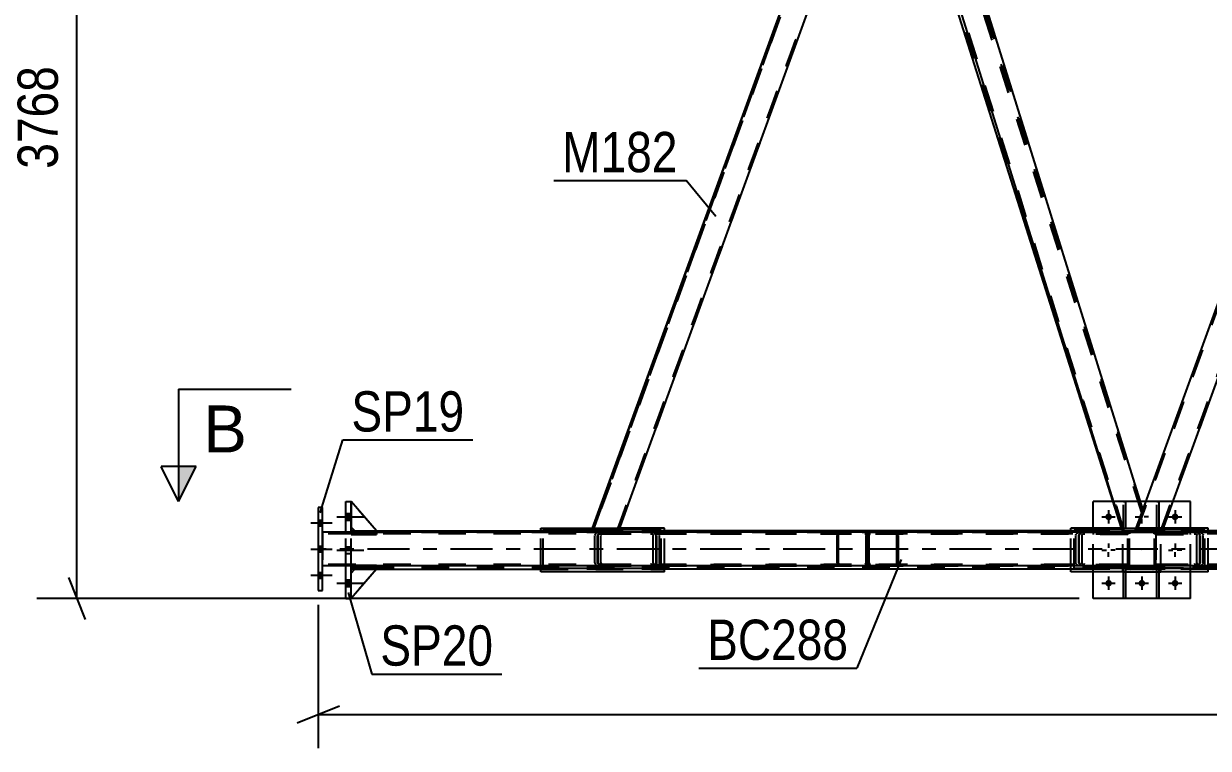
# Model space of a CAD drawing. Header units: millimetres. Extents: x -853 to 336, y -866 to -25.
# Drawn here: x -60.8 to 23.5, y -128.2 to -76.6 of the extents above; entities that cross this region are included whole.
import ezdxf

# ---------------------------------------------------------------- set-up
doc = ezdxf.new("R2010")
doc.units = ezdxf.units.MM
doc.linetypes.add('DXK_LINE_DOT2', pattern=[3.9198, 1.9599, -1.9599])
doc.linetypes.add('DXK_LINE_DOT3', pattern=[5.9187, 2.979, -0.9799, 0.9799, -0.9799])
doc.styles.add('Arial', font='ARIAL.TTF', dxfattribs={"height": 0.2})
doc.styles.add('Arial Narrow', font='ARIALN.TTF', dxfattribs={"height": 0.2})

# ---------------------------------------------------------------- blocks, each defined once
blk = doc.blocks.new('Part-570393679-4728 - 4720')
at = {"color": 7, "linetype": 'DXK_LINE_DOT2'}
for p, q in [((-37.523, -112.837), (-35.705, -112.837)), ((-37.523, -112.983), (-37.523, -112.837)), ((-35.705, -112.983), (-37.523, -112.983)), ((-37.25, -112.983), (-37.25, -112.837)), ((-35.705, -112.837), (-35.705, -112.983))]:
    blk.add_line(p, q, dxfattribs=at)
blk = doc.blocks.new('Part-570393679-4795 - 4720')
at = {"color": 7, "linetype": 'DXK_LINE_DOT2'}
for p, q in [((17.765, -112.839), (15.311, -112.839)), ((15.311, -112.839), (15.311, -112.984)), ((17.765, -112.984), (15.311, -112.984)), ((17.493, -112.984), (17.493, -112.839)), ((17.765, -112.984), (17.765, -112.839))]:
    blk.add_line(p, q, dxfattribs=at)
blk = doc.blocks.new('Part-570393679-4731 - 4720')
at = {"color": 7, "linetype": 'DXK_LINE_DOT2'}
for p, q in [((19.823, -115.639), (19.823, -115.35)), ((19.823, -115.35), (19.968, -115.35)), ((19.968, -115.35), (19.968, -115.639)), ((19.823, -115.623), (19.968, -115.623))]:
    blk.add_line(p, q, dxfattribs=at)
at = {"color": 2, "linetype": 'Continuous'}
for p, q in [((19.823, -117.548), (19.823, -115.639)), ((19.968, -115.639), (19.968, -117.548)), ((19.968, -117.548), (19.823, -117.548))]:
    blk.add_line(p, q, dxfattribs=at)
blk = doc.blocks.new('Part-570393679-4798 - 4720')
at = {"color": 7, "linetype": 'DXK_LINE_DOT2'}
for p, q in [((22.22, -115.203), (19.765, -115.202)), ((19.765, -115.202), (19.765, -115.348)), ((19.765, -115.348), (22.22, -115.348)), ((20.038, -115.348), (20.038, -115.202)), ((22.22, -115.348), (22.22, -115.203))]:
    blk.add_line(p, q, dxfattribs=at)
blk = doc.blocks.new('Part-570393679-4734 - 4720')
at = {"color": 7, "linetype": 'DXK_LINE_DOT2'}
for p, q in [((17.459, -115.639), (17.459, -115.35)), ((17.459, -115.35), (17.605, -115.35)), ((17.605, -115.35), (17.605, -115.639)), ((17.459, -115.623), (17.605, -115.623))]:
    blk.add_line(p, q, dxfattribs=at)
at = {"color": 2, "linetype": 'Continuous'}
for p, q in [((17.459, -117.548), (17.459, -115.639)), ((17.605, -115.639), (17.605, -117.548)), ((17.605, -117.548), (17.459, -117.548))]:
    blk.add_line(p, q, dxfattribs=at)
blk = doc.blocks.new('Part-570393679-4801 - 4720')
at = {"color": 7, "linetype": 'DXK_LINE_DOT2'}
for p, q in [((22.22, -112.839), (19.765, -112.839)), ((19.765, -112.839), (19.765, -112.984)), ((19.765, -112.984), (22.22, -112.984)), ((20.038, -112.984), (20.038, -112.839)), ((22.22, -112.984), (22.22, -112.839))]:
    blk.add_line(p, q, dxfattribs=at)
blk = doc.blocks.new('Part-570393679-4737 - 4720')
at = {"color": 7, "linetype": 'DXK_LINE_DOT2'}
for p, q in [((19.823, -112.841), (19.823, -110.639)), ((19.823, -110.639), (19.968, -110.639)), ((19.968, -110.639), (19.968, -112.841)), ((19.823, -112.568), (19.968, -112.568)), ((19.968, -112.841), (19.823, -112.841))]:
    blk.add_line(p, q, dxfattribs=at)
blk = doc.blocks.new('Part-570393679-4740 - 4720')
at = {"color": 7, "linetype": 'DXK_LINE_DOT2'}
for p, q in [((17.459, -112.841), (17.459, -110.639)), ((17.459, -110.639), (17.605, -110.639)), ((17.605, -110.639), (17.605, -112.841)), ((17.459, -112.568), (17.605, -112.568)), ((17.605, -112.841), (17.459, -112.841))]:
    blk.add_line(p, q, dxfattribs=at)
blk = doc.blocks.new('Part-570393679-4807 - 4720')
at = {"color": 2, "linetype": 'Continuous'}
for p, q in [((280.318, -112.827), (-39.564, -112.828)), ((280.318, -115.227), (-39.564, -115.228))]:
    blk.add_line(p, q, dxfattribs=at)
at = {"color": 7, "linetype": 'DXK_LINE_DOT2'}
for p, q in [((-39.564, -112.828), (-39.564, -115.228)), ((280.318, -112.936), (-39.564, -112.937)), ((280.318, -115.118), (-39.564, -115.119))]:
    blk.add_line(p, q, dxfattribs=at)
at = {"color": 7, "linetype": 'DXK_LINE_DOT3'}
blk.add_line((280.318, -114.027), (-39.564, -114.028), dxfattribs=at)
blk = doc.blocks.new('Part-570393679-4884 - 4720')
at = {"color": 2, "linetype": 'Continuous'}
for p, q in [((-37.523, -115.728), (-37.25, -115.455)), ((-35.704, -115.455), (-37.523, -117.546)), ((-37.25, -115.455), (-35.704, -115.455))]:
    blk.add_line(p, q, dxfattribs=at)
at = {"color": 7, "linetype": 'DXK_LINE_DOT2'}
blk.add_line((-37.523, -117.546), (-37.523, -115.728), dxfattribs=at)
blk = doc.blocks.new('Part-570393679-4762 - 4720')
at = {"color": 7, "linetype": 'DXK_LINE_DOT2'}
for p, q in [((-37.523, -115.201), (-35.705, -115.201)), ((-37.523, -115.228), (-37.523, -115.201)), ((-37.25, -115.346), (-37.25, -115.201)), ((-35.705, -115.211), (-35.705, -115.201)), ((-35.705, -115.228), (-35.705, -115.211))]:
    blk.add_line(p, q, dxfattribs=at)
at = {"color": 2, "linetype": 'Continuous'}
for p, q in [((-37.523, -115.346), (-37.523, -115.228)), ((-35.705, -115.346), (-37.523, -115.346)), ((-35.705, -115.346), (-35.705, -115.228))]:
    blk.add_line(p, q, dxfattribs=at)
blk = doc.blocks.new('Part-570393679-4768 - 4720')
at = {"color": 2, "linetype": 'Continuous'}
for p, q in [((-35.704, -112.728), (-37.523, -110.637)), ((-37.523, -112.455), (-37.25, -112.728)), ((-37.25, -112.728), (-35.704, -112.728))]:
    blk.add_line(p, q, dxfattribs=at)
at = {"color": 7, "linetype": 'DXK_LINE_DOT2'}
blk.add_line((-37.523, -110.637), (-37.523, -112.455), dxfattribs=at)
blk = doc.blocks.new('Part-570393679-4802 - 4720')
at = {"color": 2, "linetype": 'Continuous'}
for p, q in [((-37.25, -112.728), (-37.523, -112.728)), ((-35.704, -112.728), (-24.025, -112.728)), ((13.704, -112.728), (-15.2, -112.728)), ((-37.523, -115.455), (-37.25, -115.455)), ((-35.704, -115.455), (-24.025, -115.455)), ((13.704, -115.455), (-15.2, -115.455))]:
    blk.add_line(p, q, dxfattribs=at)
at = {"color": 7, "linetype": 'DXK_LINE_DOT2'}
for p, q in [((-37.523, -115.455), (-37.523, -112.728)), ((279.125, -112.837), (-37.523, -112.837)), ((-37.25, -112.728), (-35.704, -112.728)), ((279.125, -112.728), (-24.025, -112.728)), ((-24.025, -112.728), (-15.2, -112.728)), ((23.497, -112.728), (13.704, -112.728)), ((279.125, -115.346), (-37.523, -115.346)), ((-37.25, -115.455), (-35.704, -115.455)), ((279.125, -115.455), (-24.025, -115.455)), ((-24.025, -115.455), (-15.2, -115.455)), ((23.497, -115.455), (13.704, -115.455))]:
    blk.add_line(p, q, dxfattribs=at)
blk = doc.blocks.new('Part-570393679-4887 - 4720')
at = {"color": 7, "linetype": 'DXK_LINE_DOT2'}
for p, q in [((-37.523, -115.728), (-37.25, -115.455)), ((-35.704, -115.455), (-37.523, -117.546)), ((-37.25, -115.455), (-35.704, -115.455)), ((-37.523, -117.546), (-37.523, -115.728))]:
    blk.add_line(p, q, dxfattribs=at)
blk = doc.blocks.new('Part-570393679-5557 - 4720')
at = {"color": 7, "linetype": 'DXK_LINE_DOT2'}
for p, q in [((17.787, -112.864), (17.771, -112.948)), ((17.771, -112.948), (17.787, -112.864)), ((17.771, -115.239), (17.771, -112.948)), ((17.888, -112.906), (17.88, -112.948)), ((17.88, -115.239), (17.88, -112.948)), ((17.912, -112.871), (17.888, -112.906)), ((17.989, -112.73), (17.905, -112.746)), ((17.905, -112.746), (17.989, -112.73)), ((17.947, -112.847), (17.912, -112.871)), ((17.989, -112.839), (17.947, -112.847)), ((19.553, -112.73), (17.989, -112.73)), ((19.553, -112.839), (17.989, -112.839)), ((19.636, -112.746), (19.553, -112.73)), ((19.553, -112.73), (19.636, -112.746)), ((19.594, -112.847), (19.553, -112.839)), ((19.63, -112.871), (19.594, -112.847)), ((19.653, -112.906), (19.63, -112.871)), ((19.662, -112.948), (19.653, -112.906)), ((19.662, -115.239), (19.662, -112.948)), ((19.771, -112.948), (19.754, -112.864)), ((19.754, -112.864), (19.771, -112.948)), ((19.771, -115.239), (19.771, -112.948)), ((17.771, -115.239), (17.787, -115.322)), ((17.787, -115.322), (17.771, -115.239)), ((17.88, -115.239), (17.888, -115.281)), ((17.888, -115.281), (17.912, -115.316)), ((17.989, -115.457), (17.905, -115.44)), ((17.912, -115.316), (17.947, -115.34)), ((17.947, -115.34), (17.989, -115.348)), ((19.553, -115.348), (17.989, -115.348)), ((19.553, -115.348), (19.594, -115.34)), ((19.636, -115.44), (19.553, -115.457)), ((19.594, -115.34), (19.63, -115.316)), ((19.63, -115.316), (19.653, -115.281)), ((19.653, -115.281), (19.662, -115.239)), ((19.754, -115.322), (19.771, -115.239)), ((19.771, -115.239), (19.754, -115.322))]:
    blk.add_line(p, q, dxfattribs=at)
at = {"color": 2, "linetype": 'Continuous'}
for p, q in [((17.905, -115.44), (17.989, -115.457)), ((19.553, -115.457), (17.989, -115.457)), ((19.553, -115.457), (19.636, -115.44))]:
    blk.add_line(p, q, dxfattribs=at)
at = {"color": 7, "linetype": 'DXK_LINE_DOT2'}
for centre, start, end in [((17.989, -112.948), 112.50004, 157.50004), ((17.989, -112.948), 112.50004, 157.50004), ((19.553, -112.948), 22.50004, 67.50004), ((19.553, -112.948), 22.50004, 67.50004), ((17.989, -115.239), 202.50004, 232.62079), ((17.989, -115.239), 202.50004, 247.50004), ((19.553, -115.239), 292.50004, 337.50004), ((19.553, -115.239), 307.37916, 337.50004)]:
    blk.add_arc(centre, 0.218, start, end, dxfattribs=at)
at = {"color": 2, "linetype": 'Continuous'}
for centre, start, end in [((17.989, -115.239), 232.62079, 247.50004), ((19.553, -115.239), 292.50004, 307.37916)]:
    blk.add_arc(centre, 0.218, start, end, dxfattribs=at)
blk = doc.blocks.new('Part-570393679-4857 - 4720')
at = {"color": 7, "linetype": 'DXK_LINE_DOT2'}
for p, q in [((17.782, -112.864), (17.765, -112.948)), ((17.765, -112.948), (17.782, -112.864)), ((17.765, -115.239), (17.765, -112.948)), ((17.883, -112.906), (17.875, -112.948)), ((17.875, -115.239), (17.875, -112.948)), ((17.906, -112.871), (17.883, -112.906)), ((17.984, -112.73), (17.9, -112.746)), ((17.9, -112.746), (17.984, -112.73)), ((17.942, -112.847), (17.906, -112.871)), ((17.984, -112.839), (17.942, -112.847)), ((19.547, -112.73), (17.984, -112.73)), ((19.547, -112.839), (17.984, -112.839)), ((19.631, -112.746), (19.547, -112.73)), ((19.547, -112.73), (19.631, -112.746)), ((19.589, -112.847), (19.547, -112.839)), ((19.624, -112.871), (19.589, -112.847)), ((19.648, -112.906), (19.624, -112.871)), ((19.656, -112.948), (19.648, -112.906)), ((19.656, -115.239), (19.656, -112.948)), ((19.765, -112.948), (19.749, -112.864)), ((19.749, -112.864), (19.765, -112.948)), ((19.765, -115.239), (19.765, -112.948)), ((17.765, -115.239), (17.782, -115.322)), ((17.782, -115.322), (17.765, -115.239)), ((17.875, -115.239), (17.883, -115.281)), ((17.883, -115.281), (17.906, -115.316)), ((17.9, -115.44), (17.984, -115.457)), ((17.984, -115.457), (17.9, -115.44)), ((17.906, -115.316), (17.942, -115.34)), ((17.942, -115.34), (17.984, -115.348)), ((19.547, -115.348), (17.984, -115.348)), ((19.547, -115.457), (17.984, -115.457)), ((19.547, -115.348), (19.589, -115.34)), ((19.547, -115.457), (19.631, -115.44)), ((19.631, -115.44), (19.547, -115.457)), ((19.589, -115.34), (19.624, -115.316)), ((19.624, -115.316), (19.648, -115.281)), ((19.648, -115.281), (19.656, -115.239)), ((19.749, -115.322), (19.765, -115.239)), ((19.765, -115.239), (19.749, -115.322))]:
    blk.add_line(p, q, dxfattribs=at)
at = {"color": 7, "linetype": 'DXK_LINE_DOT3'}
blk.add_line((18.765, -114.093), (18.765, -114.093), dxfattribs=at)
at = {"color": 7, "linetype": 'DXK_LINE_DOT2'}
for centre, start, end in [((17.984, -112.948), 112.50004, 157.50004), ((17.984, -112.948), 112.50004, 157.50004), ((19.547, -112.948), 22.50004, 67.50004), ((19.547, -112.948), 22.50004, 67.50004), ((17.984, -115.239), 202.50004, 247.50004), ((17.984, -115.239), 202.50004, 247.50004), ((19.547, -115.239), 292.50004, 337.50004), ((19.547, -115.239), 292.50004, 337.50004)]:
    blk.add_arc(centre, 0.218, start, end, dxfattribs=at)
blk = doc.blocks.new('Part-570393679-4866 - 4720')
at = {"color": 2, "linetype": 'Continuous'}
for p, q in [((16.717, -110.639), (15.311, -110.639)), ((15.311, -112.546), (15.311, -110.639)), ((19.055, -110.639), (18.642, -110.639)), ((22.22, -110.639), (20.99, -110.639)), ((22.22, -112.546), (22.22, -110.639)), ((15.311, -117.548), (15.311, -115.637)), ((22.22, -117.548), (22.22, -115.637)), ((22.22, -117.548), (15.311, -117.548))]:
    blk.add_line(p, q, dxfattribs=at)
at = {"color": 7, "linetype": 'DXK_LINE_DOT2'}
for p, q in [((18.642, -110.639), (16.717, -110.639)), ((20.99, -110.639), (19.055, -110.639)), ((15.311, -115.637), (15.311, -112.546)), ((22.22, -115.637), (22.22, -112.546))]:
    blk.add_line(p, q, dxfattribs=at)
blk = doc.blocks.new('Part-570393679-4929 - 4720')
at = {"color": 2, "linetype": 'Continuous'}
for p, q in [((17.332, -112.546), (13.704, -112.546)), ((13.704, -112.828), (13.704, -112.546)), ((23.497, -112.546), (20.296, -112.546)), ((23.497, -112.828), (23.497, -112.546)), ((13.704, -115.637), (13.704, -115.228)), ((23.497, -115.637), (23.497, -115.228)), ((23.497, -115.637), (13.704, -115.637))]:
    blk.add_line(p, q, dxfattribs=at)
at = {"color": 7, "linetype": 'DXK_LINE_DOT2'}
for p, q in [((13.704, -115.228), (13.704, -112.828)), ((20.296, -112.546), (17.332, -112.546)), ((23.497, -115.211), (23.497, -112.828)), ((23.497, -115.228), (23.497, -115.211)), ((23.497, -115.228), (23.497, -115.211))]:
    blk.add_line(p, q, dxfattribs=at)
blk = doc.blocks.new('Part-570393679-4994 - 4720')
at = {"color": 7, "linetype": 'DXK_LINE_DOT2'}
for p, q in [((-35.704, -112.728), (-37.523, -110.637)), ((-37.523, -110.637), (-37.523, -112.455)), ((-37.523, -112.455), (-37.25, -112.728)), ((-37.25, -112.728), (-35.704, -112.728))]:
    blk.add_line(p, q, dxfattribs=at)
blk = doc.blocks.new('Part-570393679-4996 - 4720')
at = {"color": 7, "linetype": 'DXK_LINE_DOT2'}
for p, q in [((1.22, -58.637), (0.689, -60.094)), ((2.135, -58.637), (1.22, -58.637)), ((18.764, -111.439), (2.02, -58.637)), ((18.825, -111.271), (2.135, -58.637)), ((0.689, -60.094), (0.689, -60.095)), ((0.689, -60.095), (0.689, -60.094)), ((17.494, -112.728), (0.75, -59.926)), ((18.295, -112.728), (18.825, -111.271)), ((17.38, -112.728), (17.322, -112.546)), ((17.38, -112.728), (18.295, -112.728))]:
    blk.add_line(p, q, dxfattribs=at)
at = {"color": 2, "linetype": 'Continuous'}
blk.add_line((17.322, -112.546), (0.689, -60.095), dxfattribs=at)
blk = doc.blocks.new('Part-570393679-4999 - 4720')
at = {"color": 2, "linetype": 'Continuous'}
for p, q in [((-24.025, -112.546), (-20.336, -112.546)), ((-24.025, -112.828), (-24.025, -112.546)), ((-15.2, -112.546), (-18.401, -112.546)), ((-15.2, -112.828), (-15.2, -112.546)), ((-24.025, -115.637), (-24.025, -115.228)), ((-15.2, -115.637), (-15.2, -115.228)), ((-15.2, -115.637), (-24.025, -115.637))]:
    blk.add_line(p, q, dxfattribs=at)
at = {"color": 7, "linetype": 'DXK_LINE_DOT2'}
for p, q in [((-24.025, -115.228), (-24.025, -112.828)), ((-20.336, -112.546), (-18.401, -112.546)), ((-15.2, -115.228), (-15.2, -112.828))]:
    blk.add_line(p, q, dxfattribs=at)
blk = doc.blocks.new('Part-570393679-5077 - 4720')
at = {"color": 2, "linetype": 'Continuous'}
for p, q in [((0.971, -59.321), (1.551, -57.728)), ((1.551, -57.728), (2.15, -57.728)), ((2.15, -57.728), (18.833, -111.25)), ((0.971, -59.321), (0.848, -59.66)), ((0.848, -59.66), (17.42, -112.828)), ((18.259, -112.828), (18.833, -111.25))]:
    blk.add_line(p, q, dxfattribs=at)
at = {"color": 7, "linetype": 'DXK_LINE_DOT2'}
for p, q in [((18.771, -111.419), (2.036, -57.728)), ((0.857, -59.634), (0.971, -59.321)), ((17.534, -112.828), (0.909, -59.491)), ((17.42, -112.828), (18.259, -112.828))]:
    blk.add_line(p, q, dxfattribs=at)
blk = doc.blocks.new('Bolt-570393679-5142 - 4720')
at = {"linetype": 'Continuous'}
for points in [[(16.638, -111.73, -1), (16.165, -111.73, -1)], [(21.365, -111.73, -1), (20.893, -111.73, -1)], [(16.638, -116.457, -1), (16.165, -116.457, -1)], [(19.002, -116.457, -1), (18.529, -116.457, -1)], [(21.365, -116.457, -1), (20.893, -116.457, -1)]]:
    blk.add_hatch(color=1, dxfattribs=at).paths.add_polyline_path(points)
at = {"color": 1, "linetype": 'Continuous'}
for p, q in [((16.402, -111.257), (16.402, -112.202)), ((18.765, -111.257), (18.765, -111.572)), ((21.129, -111.257), (21.129, -112.202)), ((15.929, -111.73), (16.875, -111.73)), ((18.293, -111.73), (18.608, -111.73)), ((18.765, -112.202), (18.765, -111.888)), ((19.238, -111.73), (18.923, -111.73)), ((20.656, -111.73), (21.602, -111.73)), ((16.402, -113.621), (16.402, -113.935)), ((21.129, -113.621), (21.129, -113.935)), ((15.929, -114.093), (16.244, -114.093)), ((16.402, -114.566), (16.402, -114.251)), ((16.875, -114.093), (16.56, -114.093)), ((20.656, -114.093), (20.971, -114.093)), ((21.129, -114.566), (21.129, -114.251)), ((21.602, -114.093), (21.287, -114.093)), ((16.402, -115.984), (16.402, -116.93)), ((18.765, -115.984), (18.765, -116.93)), ((21.129, -115.984), (21.129, -116.93)), ((15.929, -116.457), (16.875, -116.457)), ((18.293, -116.457), (19.238, -116.457)), ((20.656, -116.457), (21.602, -116.457))]:
    blk.add_line(p, q, dxfattribs=at)
blk = doc.blocks.new('Bolt-570393679-5163 - 4720')
at = {"linetype": 'Continuous'}
for points in [[(-37.886, -111.492), (-37.886, -111.964), (-37.523, -111.964), (-37.523, -111.492)], [(-37.886, -111.492), (-37.886, -111.964), (-37.523, -111.964), (-37.523, -111.492)], [(-37.886, -111.492), (-37.886, -111.964), (-37.523, -111.964), (-37.523, -111.492)], [(-37.886, -116.219), (-37.886, -116.692), (-37.523, -116.692), (-37.523, -116.219)], [(-37.886, -116.219), (-37.886, -116.692), (-37.523, -116.692), (-37.523, -116.219)], [(-37.886, -116.219), (-37.886, -116.692), (-37.523, -116.692), (-37.523, -116.219)]]:
    blk.add_hatch(color=1, dxfattribs=at).paths.add_polyline_path(points)
at = {"color": 1, "linetype": 'Continuous'}
for p, q in [((-38.523, -111.728), (-36.614, -111.728)), ((-38.523, -111.728), (-36.614, -111.728)), ((-38.523, -111.728), (-36.614, -111.728)), ((-37.886, -111.492), (-37.523, -111.492)), ((-37.886, -111.492), (-37.523, -111.492)), ((-37.886, -111.492), (-37.523, -111.492)), ((-37.886, -111.964), (-37.523, -111.964)), ((-37.886, -111.964), (-37.523, -111.964)), ((-37.886, -111.964), (-37.523, -111.964)), ((-37.886, -116.219), (-37.523, -116.219)), ((-37.886, -116.219), (-37.523, -116.219)), ((-37.886, -116.219), (-37.523, -116.219)), ((-38.523, -116.455), (-36.614, -116.455)), ((-38.523, -116.455), (-36.614, -116.455)), ((-38.523, -116.455), (-36.614, -116.455)), ((-37.886, -116.692), (-37.523, -116.692)), ((-37.886, -116.692), (-37.523, -116.692)), ((-37.886, -116.692), (-37.523, -116.692))]:
    blk.add_line(p, q, dxfattribs=at)
at = {"color": 1, "linetype": 'DXK_LINE_DOT2'}
for p, q in [((-38.523, -114.092), (-36.614, -114.092)), ((-38.523, -114.092), (-36.614, -114.092)), ((-37.886, -113.855), (-37.523, -113.855)), ((-37.886, -113.855), (-37.523, -113.855)), ((-37.886, -114.328), (-37.523, -114.328)), ((-37.886, -114.328), (-37.523, -114.328))]:
    blk.add_line(p, q, dxfattribs=at)
blk = doc.blocks.new('Bolt-570393679-5238 - 4720')
at = {"linetype": 'Continuous'}
for points in [[(-39.854, -111.964), (-39.854, -112.364), (-39.564, -112.364), (-39.564, -111.964)], [(-39.854, -111.964), (-39.854, -112.364), (-39.564, -112.364), (-39.564, -111.964)], [(-39.854, -111.964), (-39.854, -112.364), (-39.564, -112.364), (-39.564, -111.964)], [(-39.854, -113.828), (-39.854, -114.228), (-39.564, -114.228), (-39.564, -113.828)], [(-39.854, -113.828), (-39.854, -114.228), (-39.564, -114.228), (-39.564, -113.828)], [(-39.854, -115.691), (-39.854, -116.091), (-39.564, -116.091), (-39.564, -115.691)], [(-39.854, -115.691), (-39.854, -116.091), (-39.564, -116.091), (-39.564, -115.691)], [(-39.854, -115.691), (-39.854, -116.091), (-39.564, -116.091), (-39.564, -115.691)]]:
    blk.add_hatch(color=1, dxfattribs=at).paths.add_polyline_path(points)
at = {"color": 1, "linetype": 'Continuous'}
for p, q in [((-39.854, -111.964), (-39.564, -111.964)), ((-39.854, -111.964), (-39.564, -111.964)), ((-39.854, -111.964), (-39.564, -111.964)), ((-40.382, -112.164), (-38.873, -112.164)), ((-40.382, -112.164), (-38.873, -112.164)), ((-40.382, -112.164), (-38.873, -112.164)), ((-39.854, -112.364), (-39.564, -112.364)), ((-39.854, -112.364), (-39.564, -112.364)), ((-39.854, -112.364), (-39.564, -112.364)), ((-39.854, -113.828), (-39.564, -113.828)), ((-39.854, -113.828), (-39.564, -113.828)), ((-40.382, -114.028), (-38.873, -114.028)), ((-40.382, -114.028), (-38.873, -114.028)), ((-39.854, -114.228), (-39.564, -114.228)), ((-39.854, -114.228), (-39.564, -114.228)), ((-40.382, -115.891), (-38.873, -115.891)), ((-40.382, -115.891), (-38.873, -115.891)), ((-40.382, -115.891), (-38.873, -115.891)), ((-39.854, -115.691), (-39.564, -115.691)), ((-39.854, -115.691), (-39.564, -115.691)), ((-39.854, -115.691), (-39.564, -115.691)), ((-39.854, -116.091), (-39.564, -116.091)), ((-39.854, -116.091), (-39.564, -116.091)), ((-39.854, -116.091), (-39.564, -116.091))]:
    blk.add_line(p, q, dxfattribs=at)
blk = doc.blocks.new('Part-570393679-5422 - 4720')
at = {"color": 7, "linetype": 'DXK_LINE_DOT2'}
for p, q in [((-19.931, -113.046), (-19.903, -112.969)), ((-19.903, -112.969), (-19.901, -112.962)), ((-19.686, -112.844), (-19.534, -112.828)), ((-19.534, -112.937), (-19.61, -112.945)), ((-19.534, -112.828), (-0.947, -112.828)), ((-19.534, -112.937), (-0.947, -112.937)), ((-15.961, -112.828), (-15.809, -112.844)), ((-15.885, -112.945), (-15.961, -112.937)), ((-15.594, -112.962), (-15.564, -113.046)), ((-2.917, -112.962), (-2.932, -113.046)), ((-2.874, -112.891), (-2.917, -112.962)), ((-2.809, -112.844), (-2.874, -112.891)), ((-2.825, -113.004), (-2.804, -112.969)), ((-2.734, -112.828), (-2.809, -112.844)), ((-2.804, -112.969), (-2.772, -112.945)), ((-2.772, -112.945), (-2.734, -112.937)), ((-0.871, -112.844), (-0.947, -112.828)), ((-0.947, -112.937), (-0.909, -112.945)), ((-0.909, -112.945), (-0.877, -112.969)), ((-0.877, -112.969), (-0.855, -113.004)), ((-0.807, -112.891), (-0.871, -112.844)), ((-0.764, -112.962), (-0.807, -112.891)), ((-0.748, -113.046), (-0.764, -112.962)), ((-19.931, -115.009), (-19.931, -113.046)), ((-19.718, -113.004), (-19.733, -113.046)), ((-19.733, -115.009), (-19.733, -113.046)), ((-15.763, -113.046), (-15.778, -113.004)), ((-15.763, -115.009), (-15.763, -113.046)), ((-15.564, -115.009), (-15.564, -113.046)), ((-2.932, -115.009), (-2.932, -113.046)), ((-2.833, -113.046), (-2.825, -113.004)), ((-2.833, -115.009), (-2.833, -113.046)), ((-0.855, -113.004), (-0.848, -113.046)), ((-0.848, -115.009), (-0.848, -113.046)), ((-0.748, -115.009), (-0.748, -113.046)), ((-19.916, -115.051), (-19.931, -115.009)), ((-19.901, -115.093), (-19.916, -115.051)), ((-19.733, -115.009), (-19.718, -115.051)), ((-19.534, -115.228), (-19.686, -115.211)), ((-19.61, -115.11), (-19.534, -115.118)), ((-19.534, -115.118), (-0.947, -115.118)), ((-19.534, -115.228), (-0.947, -115.228)), ((-15.961, -115.118), (-15.885, -115.11)), ((-15.809, -115.211), (-15.961, -115.228)), ((-15.778, -115.051), (-15.763, -115.009)), ((-15.564, -115.009), (-15.594, -115.093)), ((-2.932, -115.009), (-2.917, -115.093)), ((-2.917, -115.093), (-2.874, -115.164)), ((-2.874, -115.164), (-2.809, -115.211)), ((-2.825, -115.051), (-2.833, -115.009)), ((-2.804, -115.087), (-2.825, -115.051)), ((-2.809, -115.211), (-2.734, -115.228)), ((-2.772, -115.11), (-2.804, -115.087)), ((-2.734, -115.118), (-2.772, -115.11)), ((-0.909, -115.11), (-0.947, -115.118)), ((-0.947, -115.228), (-0.871, -115.211)), ((-0.877, -115.087), (-0.909, -115.11)), ((-0.855, -115.051), (-0.877, -115.087)), ((-0.871, -115.211), (-0.807, -115.164)), ((-0.848, -115.009), (-0.855, -115.051)), ((-0.807, -115.164), (-0.764, -115.093)), ((-0.764, -115.093), (-0.748, -115.009))]:
    blk.add_line(p, q, dxfattribs=at)
for centre, radius, start, end in [((-19.625, -113.21), 0.371, 99.51821, 138.06382), ((-19.579, -113.128), 0.186, 99.51821, 138.06382), ((-15.916, -113.128), 0.186, 41.93625, 80.48185), ((-15.871, -113.21), 0.371, 41.93625, 80.48185), ((-19.625, -114.845), 0.371, 221.93625, 260.48185), ((-19.579, -114.927), 0.186, 221.93625, 260.48185), ((-15.916, -114.927), 0.186, 279.51821, 318.06382), ((-15.871, -114.845), 0.371, 279.51821, 318.06382)]:
    blk.add_arc(centre, radius, start, end, dxfattribs=at)
blk = doc.blocks.new('Part-570393679-5351 - 4720')
at = {"color": 2, "linetype": 'Continuous'}
for p, q in [((-23.84, -112.646), (-20.373, -112.646)), ((-23.84, -112.828), (-23.84, -112.646)), ((-15.449, -112.646), (-18.438, -112.646)), ((-15.449, -112.828), (-15.449, -112.646)), ((-23.84, -115.409), (-23.84, -115.228)), ((-15.449, -115.409), (-23.84, -115.409)), ((-15.449, -115.409), (-15.449, -115.228))]:
    blk.add_line(p, q, dxfattribs=at)
at = {"color": 7, "linetype": 'DXK_LINE_DOT2'}
for p, q in [((-23.84, -115.228), (-23.84, -112.828)), ((-20.373, -112.646), (-18.438, -112.646)), ((-15.449, -115.228), (-15.449, -112.828))]:
    blk.add_line(p, q, dxfattribs=at)
blk = doc.blocks.new('Part-570393679-5360 - 4720')
at = {"color": 2, "linetype": 'Continuous'}
for p, q in [((17.363, -112.646), (13.952, -112.646)), ((13.952, -112.828), (13.952, -112.646)), ((23.249, -112.646), (20.26, -112.646)), ((23.249, -112.828), (23.249, -112.646)), ((13.952, -115.409), (13.952, -115.228)), ((23.249, -115.409), (13.952, -115.409)), ((23.249, -115.409), (23.249, -115.228))]:
    blk.add_line(p, q, dxfattribs=at)
at = {"color": 7, "linetype": 'DXK_LINE_DOT2'}
for p, q in [((13.952, -115.228), (13.952, -112.828)), ((20.26, -112.646), (17.363, -112.646)), ((23.249, -115.228), (23.249, -112.828))]:
    blk.add_line(p, q, dxfattribs=at)
blk = doc.blocks.new('Part-570393679-5363 - 4720')
at = {"color": 7, "linetype": 'DXK_LINE_DOT2'}
for p, q in [((17.402, -115.637), (17.402, -112.548)), ((17.402, -112.548), (20.129, -112.548)), ((20.129, -115.637), (20.129, -112.548))]:
    blk.add_line(p, q, dxfattribs=at)
at = {"color": 2, "linetype": 'Continuous'}
for p, q in [((17.402, -115.639), (17.402, -115.637)), ((17.402, -115.639), (20.129, -115.639)), ((20.129, -115.639), (20.129, -115.637))]:
    blk.add_line(p, q, dxfattribs=at)
blk = doc.blocks.new('Part-570393679-5488 - 4720')
at = {"color": 7, "linetype": 'DXK_LINE_DOT2'}
for p, q in [((18.375, -112.828), (38.429, -57.728)), ((20.077, -112.828), (40.132, -57.728)), ((39.545, -59.66), (40.248, -57.728)), ((18.259, -112.828), (18.833, -111.25)), ((18.259, -112.828), (20.193, -112.828))]:
    blk.add_line(p, q, dxfattribs=at)
at = {"color": 2, "linetype": 'Continuous'}
for p, q in [((18.833, -111.25), (38.313, -57.728)), ((40.248, -57.728), (38.313, -57.728)), ((20.193, -112.828), (39.545, -59.66))]:
    blk.add_line(p, q, dxfattribs=at)
blk = doc.blocks.new('Part-570393679-5381 - 4720')
at = {"color": 7, "linetype": 'DXK_LINE_DOT2'}
for p, q in [((-20.149, -112.962), (-20.18, -113.046)), ((-19.783, -112.828), (-19.934, -112.844)), ((-19.858, -112.945), (-19.783, -112.937)), ((-19.783, -112.828), (17.771, -112.828)), ((-19.783, -112.937), (17.771, -112.937)), ((-16.057, -112.844), (-16.209, -112.828)), ((-16.209, -112.937), (-16.133, -112.945)), ((-15.812, -113.046), (-15.843, -112.962)), ((14.067, -113.046), (14.097, -112.962)), ((14.312, -112.844), (14.464, -112.828)), ((14.464, -112.937), (14.388, -112.945)), ((17.771, -115.228), (17.771, -112.828)), ((-20.18, -115.009), (-20.18, -113.046)), ((-19.981, -113.046), (-19.966, -113.004)), ((-19.981, -115.009), (-19.981, -113.046)), ((-16.026, -113.004), (-16.011, -113.046)), ((-16.011, -115.009), (-16.011, -113.046)), ((-15.812, -115.009), (-15.812, -113.046)), ((14.067, -115.009), (14.067, -113.046)), ((14.281, -113.004), (14.266, -113.046)), ((14.266, -113.046), (14.266, -115.009)), ((-20.18, -115.009), (-20.149, -115.093)), ((-19.966, -115.051), (-19.981, -115.009)), ((-19.934, -115.211), (-19.783, -115.228)), ((-19.783, -115.118), (-19.858, -115.11)), ((-19.783, -115.118), (17.771, -115.118)), ((-19.783, -115.228), (17.771, -115.228)), ((-16.133, -115.11), (-16.209, -115.118)), ((-16.209, -115.228), (-16.057, -115.211)), ((-16.011, -115.009), (-16.026, -115.051)), ((-15.843, -115.093), (-15.812, -115.009)), ((14.097, -115.093), (14.067, -115.009)), ((14.266, -115.009), (14.281, -115.051)), ((14.464, -115.228), (14.312, -115.211)), ((14.388, -115.11), (14.464, -115.118))]:
    blk.add_line(p, q, dxfattribs=at)
for centre, radius, start, end in [((-19.873, -113.21), 0.371, 99.51821, 138.06382), ((-19.828, -113.128), 0.186, 99.51821, 138.06382), ((-16.164, -113.128), 0.186, 41.93625, 80.48185), ((-16.119, -113.21), 0.371, 41.93625, 80.48185), ((14.374, -113.21), 0.371, 99.51821, 138.06382), ((14.419, -113.128), 0.186, 99.51821, 138.06382), ((-19.873, -114.845), 0.371, 221.93625, 260.48185), ((-19.828, -114.927), 0.186, 221.93625, 260.48185), ((-16.164, -114.927), 0.186, 279.51821, 318.06382), ((-16.119, -114.845), 0.371, 279.51821, 318.06382), ((14.374, -114.845), 0.371, 221.93625, 260.48185), ((14.419, -114.927), 0.186, 221.93625, 260.48185)]:
    blk.add_arc(centre, radius, start, end, dxfattribs=at)
blk = doc.blocks.new('Part-570393679-5382 - 4720')
at = {"color": 2, "linetype": 'Continuous'}
blk.add_line((-20.337, -112.546), (-0.781, -58.819), dxfattribs=at)
at = {"color": 7, "linetype": 'DXK_LINE_DOT2'}
for p, q in [((-20.287, -112.728), (-0.599, -58.637)), ((-18.584, -112.728), (1.103, -58.637)), ((-18.468, -112.728), (1.219, -58.637)), ((-0.781, -58.819), (-0.715, -58.637)), ((1.219, -58.637), (-0.715, -58.637)), ((-20.403, -112.728), (-20.337, -112.546)), ((-20.403, -112.728), (-18.468, -112.728))]:
    blk.add_line(p, q, dxfattribs=at)
blk = doc.blocks.new('Part-570393679-5387 - 4720')
at = {"color": 2, "linetype": 'Continuous'}
for p, q in [((-0.384, -57.728), (-20.439, -112.828)), ((1.551, -57.728), (-0.384, -57.728)), ((-18.504, -112.828), (0.848, -59.66))]:
    blk.add_line(p, q, dxfattribs=at)
at = {"color": 7, "linetype": 'DXK_LINE_DOT2'}
for p, q in [((-0.268, -57.728), (-20.323, -112.828)), ((-18.62, -112.828), (1.435, -57.728)), ((0.848, -59.66), (1.551, -57.728)), ((-20.439, -112.828), (-18.504, -112.828))]:
    blk.add_line(p, q, dxfattribs=at)
blk = doc.blocks.new('Part-570393679-5401 - 4720')
at = {"color": 7, "linetype": 'DXK_LINE_DOT2'}
for p, q in [((-0.748, -113.046), (-0.733, -112.962)), ((-0.733, -112.962), (-0.69, -112.891)), ((-0.69, -112.891), (-0.626, -112.844)), ((-0.62, -112.969), (-0.642, -113.004)), ((-0.626, -112.844), (-0.55, -112.828)), ((-0.588, -112.945), (-0.62, -112.969)), ((-0.55, -112.937), (-0.588, -112.945)), ((17.771, -112.828), (-0.55, -112.828)), ((17.771, -112.937), (-0.55, -112.937)), ((1.237, -112.828), (1.313, -112.844)), ((1.275, -112.945), (1.237, -112.937)), ((1.307, -112.969), (1.275, -112.945)), ((1.328, -113.004), (1.307, -112.969)), ((1.313, -112.844), (1.377, -112.891)), ((1.377, -112.891), (1.42, -112.962)), ((1.42, -112.962), (1.435, -113.046)), ((14.346, -112.962), (14.315, -113.046)), ((14.713, -112.828), (14.561, -112.844)), ((14.637, -112.945), (14.713, -112.937)), ((17.771, -115.228), (17.771, -112.828)), ((-0.748, -115.009), (-0.748, -113.046)), ((-0.642, -113.004), (-0.649, -113.046)), ((-0.649, -115.009), (-0.649, -113.046)), ((1.336, -113.046), (1.328, -113.004)), ((1.336, -115.009), (1.336, -113.046)), ((1.435, -115.009), (1.435, -113.046)), ((14.315, -115.009), (14.315, -113.046)), ((14.514, -113.046), (14.529, -113.004)), ((14.514, -115.009), (14.514, -113.046)), ((-0.733, -115.093), (-0.748, -115.009)), ((-0.69, -115.164), (-0.733, -115.093)), ((-0.626, -115.211), (-0.69, -115.164)), ((-0.649, -115.009), (-0.642, -115.051)), ((-0.642, -115.051), (-0.62, -115.087)), ((-0.55, -115.228), (-0.626, -115.211)), ((-0.62, -115.087), (-0.588, -115.11)), ((-0.588, -115.11), (-0.55, -115.118)), ((17.771, -115.118), (-0.55, -115.118)), ((17.771, -115.228), (-0.55, -115.228)), ((1.237, -115.118), (1.275, -115.11)), ((1.313, -115.211), (1.237, -115.228)), ((1.275, -115.11), (1.307, -115.087)), ((1.307, -115.087), (1.328, -115.051)), ((1.377, -115.164), (1.313, -115.211)), ((1.328, -115.051), (1.336, -115.009)), ((1.42, -115.093), (1.377, -115.164)), ((1.435, -115.009), (1.42, -115.093)), ((14.315, -115.009), (14.346, -115.093)), ((14.529, -115.051), (14.514, -115.009)), ((14.561, -115.211), (14.713, -115.228)), ((14.713, -115.118), (14.637, -115.11))]:
    blk.add_line(p, q, dxfattribs=at)
for centre, radius, start, end in [((14.622, -113.21), 0.371, 99.51821, 138.06382), ((14.667, -113.128), 0.186, 99.51821, 138.06382), ((14.622, -114.845), 0.371, 221.93625, 260.48185), ((14.667, -114.927), 0.186, 221.93625, 260.48185)]:
    blk.add_arc(centre, radius, start, end, dxfattribs=at)
blk = doc.blocks.new('Part-570393679-5542 - 4720')
at = {"color": 7, "linetype": 'DXK_LINE_DOT2'}
for p, q in [((-35.705, -115.201), (-37.523, -115.201)), ((-37.523, -115.201), (-37.523, -115.346)), ((-37.523, -115.346), (-35.705, -115.346)), ((-37.25, -115.346), (-37.25, -115.201)), ((-35.705, -115.346), (-35.705, -115.201))]:
    blk.add_line(p, q, dxfattribs=at)
blk = doc.blocks.new('Part-570393679-5545 - 4720')
at = {"color": 7, "linetype": 'DXK_LINE_DOT2'}
for p, q in [((-35.705, -112.837), (-37.523, -112.837)), ((-37.523, -112.837), (-37.523, -112.983)), ((-37.523, -112.983), (-35.705, -112.983)), ((-37.25, -112.983), (-37.25, -112.837)), ((-35.705, -112.983), (-35.705, -112.837))]:
    blk.add_line(p, q, dxfattribs=at)
blk = doc.blocks.new('Part-570393679-5683 - 4720')
at = {"color": 7, "linetype": 'DXK_LINE_DOT2'}
for p, q in [((17.765, -115.202), (15.311, -115.203)), ((15.311, -115.203), (15.311, -115.348)), ((17.765, -115.348), (15.311, -115.348)), ((17.493, -115.348), (17.493, -115.202)), ((17.765, -115.348), (17.765, -115.202))]:
    blk.add_line(p, q, dxfattribs=at)
blk = doc.blocks.new('Part-570393679-5619 - 4720')
at = {"color": 2, "linetype": 'Continuous'}
for p, q in [((-39.564, -111.073), (-39.854, -111.073)), ((-39.854, -111.073), (-39.854, -116.982)), ((-39.564, -116.982), (-39.564, -111.073)), ((-39.854, -116.982), (-39.564, -116.982))]:
    blk.add_line(p, q, dxfattribs=at)
blk = doc.blocks.new('Part-570393679-5628 - 4720')
at = {"color": 7, "linetype": 'DXK_LINE_DOT2'}
for p, q in [((19.771, -115.228), (19.771, -112.828)), ((19.771, -112.828), (37.75, -112.828)), ((37.75, -112.937), (19.771, -112.937)), ((22.736, -112.828), (22.888, -112.844)), ((22.812, -112.945), (22.736, -112.937)), ((23.103, -112.962), (23.133, -113.046)), ((35.78, -112.962), (35.765, -113.046)), ((35.823, -112.891), (35.78, -112.962)), ((35.888, -112.844), (35.823, -112.891)), ((35.872, -113.004), (35.894, -112.969)), ((35.964, -112.828), (35.888, -112.844)), ((35.894, -112.969), (35.926, -112.945)), ((35.926, -112.945), (35.964, -112.937)), ((37.826, -112.844), (37.75, -112.828)), ((37.75, -112.937), (37.788, -112.945)), ((37.788, -112.945), (37.821, -112.969)), ((37.821, -112.969), (37.842, -113.004)), ((37.891, -112.891), (37.826, -112.844)), ((37.934, -112.962), (37.891, -112.891)), ((37.949, -113.046), (37.934, -112.962)), ((22.935, -113.046), (22.92, -113.004)), ((22.935, -115.009), (22.935, -113.046)), ((23.133, -115.009), (23.133, -113.046)), ((35.765, -115.009), (35.765, -113.046)), ((35.865, -113.046), (35.872, -113.004)), ((35.865, -115.009), (35.865, -113.046)), ((37.842, -113.004), (37.85, -113.046)), ((37.85, -115.009), (37.85, -113.046)), ((37.949, -115.009), (37.949, -113.046)), ((37.75, -115.118), (19.771, -115.118)), ((37.75, -115.228), (19.771, -115.228)), ((22.736, -115.118), (22.812, -115.11)), ((22.888, -115.211), (22.736, -115.228)), ((22.92, -115.051), (22.935, -115.009)), ((23.133, -115.009), (23.103, -115.093)), ((35.765, -115.009), (35.78, -115.093)), ((35.78, -115.093), (35.823, -115.164)), ((35.823, -115.164), (35.888, -115.211)), ((35.872, -115.051), (35.865, -115.009)), ((35.894, -115.087), (35.872, -115.051)), ((35.888, -115.211), (35.964, -115.228)), ((35.926, -115.11), (35.894, -115.087)), ((35.964, -115.118), (35.926, -115.11)), ((37.788, -115.11), (37.75, -115.118)), ((37.75, -115.228), (37.826, -115.211)), ((37.821, -115.087), (37.788, -115.11)), ((37.842, -115.051), (37.821, -115.087)), ((37.826, -115.211), (37.891, -115.164)), ((37.85, -115.009), (37.842, -115.051)), ((37.891, -115.164), (37.934, -115.093)), ((37.934, -115.093), (37.949, -115.009))]:
    blk.add_line(p, q, dxfattribs=at)
for centre, radius, start, end in [((22.782, -113.128), 0.186, 41.93625, 80.48185), ((22.827, -113.21), 0.371, 41.93625, 80.48185), ((22.782, -114.927), 0.186, 279.51821, 318.06382), ((22.827, -114.845), 0.371, 279.51821, 318.06382)]:
    blk.add_arc(centre, radius, start, end, dxfattribs=at)
blk = doc.blocks.new('Part-570393679-5631 - 4720')
at = {"color": 7, "linetype": 'DXK_LINE_DOT2'}
for p, q in [((56.735, -112.828), (19.771, -112.828)), ((19.771, -112.828), (19.771, -115.228)), ((56.735, -112.937), (19.771, -112.937)), ((22.64, -112.844), (22.488, -112.828)), ((22.488, -112.937), (22.564, -112.945)), ((22.885, -113.046), (22.855, -112.962)), ((52.765, -113.046), (52.795, -112.962)), ((53.01, -112.844), (53.162, -112.828)), ((53.162, -112.937), (53.086, -112.945)), ((56.735, -112.828), (56.887, -112.844)), ((56.811, -112.945), (56.735, -112.937)), ((57.102, -112.962), (57.104, -112.969)), ((57.104, -112.969), (57.132, -113.046)), ((22.671, -113.004), (22.687, -113.046)), ((22.687, -115.009), (22.687, -113.046)), ((22.885, -115.009), (22.885, -113.046)), ((52.765, -115.009), (52.765, -113.046)), ((52.978, -113.004), (52.963, -113.046)), ((52.963, -115.009), (52.963, -113.046)), ((56.933, -113.046), (56.918, -113.004)), ((56.933, -113.046), (56.933, -115.009)), ((57.132, -115.009), (57.132, -113.046)), ((56.735, -115.118), (19.771, -115.118)), ((56.735, -115.228), (19.771, -115.228)), ((22.564, -115.11), (22.488, -115.118)), ((22.488, -115.228), (22.64, -115.211)), ((22.687, -115.009), (22.671, -115.051)), ((22.855, -115.093), (22.885, -115.009)), ((52.795, -115.093), (52.765, -115.009)), ((52.963, -115.009), (52.978, -115.051)), ((53.162, -115.228), (53.01, -115.211)), ((53.086, -115.11), (53.162, -115.118)), ((56.735, -115.118), (56.811, -115.11)), ((56.887, -115.211), (56.735, -115.228)), ((56.918, -115.051), (56.933, -115.009)), ((57.117, -115.051), (57.102, -115.093)), ((57.132, -115.009), (57.117, -115.051))]:
    blk.add_line(p, q, dxfattribs=at)
for centre, radius, start, end in [((22.533, -113.128), 0.186, 41.93625, 80.48185), ((22.579, -113.21), 0.371, 41.93625, 80.48185), ((53.071, -113.21), 0.371, 99.51821, 138.06382), ((53.116, -113.128), 0.186, 99.51821, 138.06382), ((56.78, -113.128), 0.186, 41.93625, 80.48185), ((56.825, -113.21), 0.371, 41.93625, 80.48185), ((22.533, -114.927), 0.186, 279.51821, 318.06382), ((22.579, -114.845), 0.371, 279.51821, 318.06382), ((53.071, -114.845), 0.371, 221.93625, 260.48185), ((53.116, -114.927), 0.186, 221.93625, 260.48185), ((56.78, -114.927), 0.186, 279.51821, 318.06382), ((56.825, -114.845), 0.371, 279.51821, 318.06382)]:
    blk.add_arc(centre, radius, start, end, dxfattribs=at)
blk = doc.blocks.new('Part-570393679-5646 - 4720')
at = {"color": 7, "linetype": 'DXK_LINE_DOT2'}
for p, q in [((18.411, -112.728), (38.098, -58.637)), ((20.113, -112.728), (39.801, -58.637)), ((20.229, -112.728), (39.917, -58.637)), ((37.916, -58.819), (37.982, -58.637)), ((39.917, -58.637), (37.982, -58.637)), ((18.295, -112.728), (18.833, -111.25)), ((18.295, -112.728), (20.229, -112.728))]:
    blk.add_line(p, q, dxfattribs=at)
at = {"color": 2, "linetype": 'Continuous'}
blk.add_line((18.833, -111.25), (37.916, -58.819), dxfattribs=at)
blk = doc.blocks.new('Part-570393679-5651 - 4720')
at = {"color": 2, "linetype": 'Continuous'}
for p, q in [((-37.886, -110.637), (-37.523, -110.637)), ((-37.886, -112.828), (-37.886, -110.637)), ((-37.523, -112.828), (-37.523, -110.637)), ((-37.886, -117.546), (-37.886, -115.228)), ((-37.523, -117.546), (-37.523, -115.228)), ((-37.886, -117.546), (-37.523, -117.546))]:
    blk.add_line(p, q, dxfattribs=at)
at = {"color": 7, "linetype": 'DXK_LINE_DOT2'}
for p, q in [((-37.886, -115.228), (-37.886, -112.828)), ((-37.523, -115.228), (-37.523, -112.828))]:
    blk.add_line(p, q, dxfattribs=at)
blk = doc.blocks.new('StraightDimension-570393679-5740 - 4720')
at = {"color": 7, "linetype": 'Continuous'}
for p, q in [((-39.854, -117.982), (-39.854, -128.206)), ((-38.354, -125.206), (-41.354, -126.406)), ((-39.854, -125.806), (301.326, -125.806))]:
    blk.add_line(p, q, dxfattribs=at)
blk = doc.blocks.new('StraightDimension-570393679-24655 - 4720')
at = {"color": 7, "linetype": 'Continuous'}
for p, q in [((-56.444, -50.542), (-57.644, -47.542)), ((-16.125, -49.042), (-59.894, -49.042)), ((-57.044, -117.548), (-57.044, -49.042)), ((-57.644, -116.048), (-56.444, -119.048)), ((14.311, -117.548), (-59.894, -117.548))]:
    blk.add_line(p, q, dxfattribs=at)
at = {"color": 0}
blk.add_wipeout([(-57.794, -79.039), (-61.994, -79.039), (-61.994, -87.551), (-57.794, -87.551)], dxfattribs=at)
at = {"color": 3, "style": 'Arial Narrow'}
blk.add_text('3768', height=2.8633, rotation=90.00021, dxfattribs=at).set_placement((-58.394, -86.951))
blk = doc.blocks.new('Mark-570393679-4803 - 4720')
at = {"color": 30, "linetype": 'Continuous'}
for p in [(1.626, -114.777), (-12.777, -122.511)]:
    blk.add_line(p, (-1.529, -122.511), dxfattribs=at)
at = {"color": 0}
blk.add_wipeout([(-2.129, -121.911), (-2.129, -118.911), (-12.177, -118.911), (-12.177, -121.911)], dxfattribs=at)
blk.add_wipeout([(-2.129, -121.911), (-2.129, -118.911), (-12.177, -118.911), (-12.177, -121.911)], dxfattribs=at)
at = {"color": 3, "style": 'Arial Narrow'}
blk.add_text('BC288', height=2.8633, dxfattribs=at).set_placement((-12.177, -121.911))
blk = doc.blocks.new('Mark-570393679-5615 - 4720')
at = {"color": 30, "linetype": 'Continuous'}
for p, q in [((-39.73, -111.453), (-38.097, -106.256)), ((-38.097, -106.256), (-28.858, -106.256))]:
    blk.add_line(p, q, dxfattribs=at)
at = {"color": 0}
blk.add_wipeout([(-29.458, -105.656), (-29.458, -102.656), (-37.497, -102.656), (-37.497, -105.656)], dxfattribs=at)
blk.add_wipeout([(-29.458, -105.656), (-29.458, -102.656), (-37.497, -102.656), (-37.497, -105.656)], dxfattribs=at)
at = {"color": 3, "style": 'Arial Narrow'}
blk.add_text('SP19', height=2.8633, dxfattribs=at).set_placement((-37.497, -105.656))
blk = doc.blocks.new('Mark-570393679-5383 - 4720')
at = {"color": 30, "linetype": 'Continuous'}
for p in [(-23.093, -87.797), (-11.554, -90.352)]:
    blk.add_line(p, (-13.67, -87.797), dxfattribs=at)
at = {"color": 0}
blk.add_wipeout([(-14.27, -87.197), (-14.27, -84.197), (-22.493, -84.197), (-22.493, -87.197)], dxfattribs=at)
blk.add_wipeout([(-14.27, -87.197), (-14.27, -84.197), (-22.493, -84.197), (-22.493, -87.197)], dxfattribs=at)
at = {"color": 3, "style": 'Arial Narrow'}
blk.add_text('M182', height=2.8633, dxfattribs=at).set_placement((-22.493, -87.197))
blk = doc.blocks.new('Mark-570393679-5647 - 4720')
at = {"color": 30, "linetype": 'Continuous'}
for p, q in [((-37.736, -117.12), (-36.04, -122.92)), ((-36.04, -122.92), (-26.801, -122.92))]:
    blk.add_line(p, q, dxfattribs=at)
at = {"color": 0}
blk.add_wipeout([(-27.401, -122.32), (-27.401, -119.32), (-35.44, -119.32), (-35.44, -122.32)], dxfattribs=at)
blk.add_wipeout([(-27.401, -122.32), (-27.401, -119.32), (-35.44, -119.32), (-35.44, -122.32)], dxfattribs=at)
at = {"color": 3, "style": 'Arial Narrow'}
blk.add_text('SP20', height=2.8633, dxfattribs=at).set_placement((-35.44, -122.32))
blk = doc.blocks.new('SectionMark-570393679-5752 - 4720')
at = {"linetype": 'Continuous'}
blk.add_hatch(color=6, dxfattribs=at).paths.add_polyline_path([(-49.795, -108.146), (-48.545, -108.146), (-49.795, -110.646)])
at = {"color": 6, "linetype": 'Continuous'}
for p, q in [((-49.795, -102.646), (-41.795, -102.646)), ((-49.795, -102.646), (-49.795, -110.646)), ((-49.795, -110.646), (-51.045, -108.146)), ((-48.545, -108.146), (-51.045, -108.146)), ((-49.795, -110.646), (-48.545, -108.146))]:
    blk.add_line(p, q, dxfattribs=at)
at = {"color": 0, "linetype": 'Continuous'}
blk.add_wipeout([(-44.934, -107.146), (-44.934, -103.646), (-48.045, -103.646), (-48.045, -107.146)], dxfattribs=at)
at = {"color": 3, "linetype": 'Continuous', "style": 'Arial'}
blk.add_text('B', height=3.343, dxfattribs=at).set_placement((-48.045, -107.146))

msp = doc.modelspace()

# ---------------------------------------------------------------- block references
for name in ['Part-570393679-5387 - 4720', 'Part-570393679-5077 - 4720', 'Part-570393679-5488 - 4720', 'Part-570393679-5382 - 4720', 'Part-570393679-4996 - 4720', 'Part-570393679-5646 - 4720', 'Part-570393679-5619 - 4720', 'Part-570393679-5651 - 4720', 'Part-570393679-4768 - 4720', 'Part-570393679-4994 - 4720', 'Part-570393679-4866 - 4720', 'Bolt-570393679-5142 - 4720', 'Part-570393679-4740 - 4720', 'Part-570393679-4737 - 4720', 'Bolt-570393679-5238 - 4720', 'Bolt-570393679-5163 - 4720', 'Part-570393679-4807 - 4720', 'Part-570393679-4802 - 4720', 'Part-570393679-4728 - 4720', 'Part-570393679-5545 - 4720', 'Part-570393679-4999 - 4720', 'Part-570393679-5351 - 4720', 'Part-570393679-5381 - 4720', 'Part-570393679-5422 - 4720', 'Part-570393679-5401 - 4720', 'Part-570393679-4929 - 4720', 'Part-570393679-5360 - 4720', 'Part-570393679-4795 - 4720', 'Part-570393679-5363 - 4720', 'Part-570393679-4857 - 4720', 'Part-570393679-5557 - 4720', 'Part-570393679-4801 - 4720', 'Part-570393679-5628 - 4720', 'Part-570393679-5631 - 4720', 'Part-570393679-4762 - 4720', 'Part-570393679-5542 - 4720', 'Part-570393679-4884 - 4720', 'Part-570393679-4887 - 4720', 'Part-570393679-5683 - 4720', 'Part-570393679-4734 - 4720', 'Part-570393679-4798 - 4720', 'Part-570393679-4731 - 4720']:
    msp.add_blockref(name, (0, 0))

# ---------------------------------------------------------------- next in the draw order: block references
msp.add_blockref('StraightDimension-570393679-5740 - 4720', (0, 0))

# ---------------------------------------------------------------- next in the draw order: block references
msp.add_blockref('StraightDimension-570393679-24655 - 4720', (0, 0))

# ---------------------------------------------------------------- next in the draw order: block references
for name in ['Mark-570393679-5383 - 4720', 'Mark-570393679-5615 - 4720', 'Mark-570393679-4803 - 4720', 'Mark-570393679-5647 - 4720']:
    msp.add_blockref(name, (0, 0))

# ---------------------------------------------------------------- next in the draw order: block references
msp.add_blockref('SectionMark-570393679-5752 - 4720', (0, 0))

doc.saveas('drawing.dxf')
